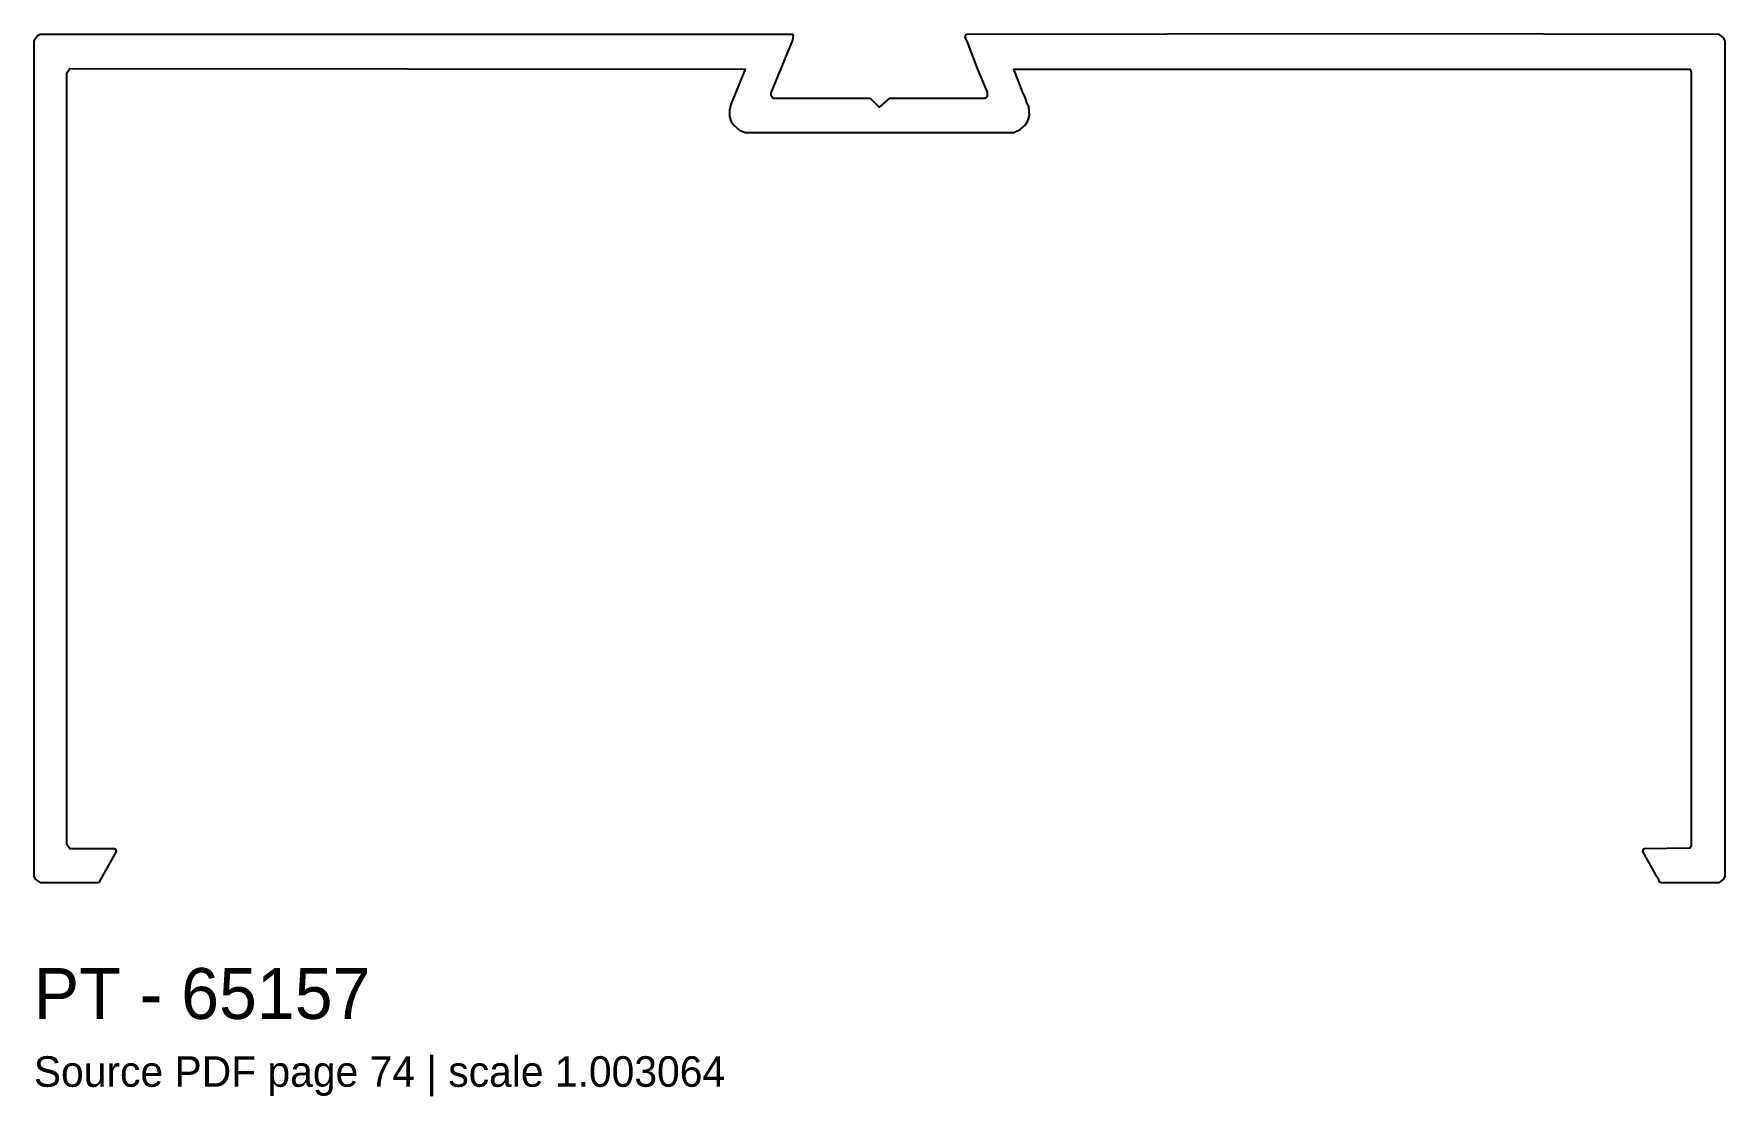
# Model space of a CAD drawing. Header units: millimetres. Extents: x 0 to 99.7, y -12.6 to 50.1.
import ezdxf

# ---------------------------------------------------------------- set-up
doc = ezdxf.new("R2010")
doc.units = ezdxf.units.MM
doc.layers.add('INFO', color=7, linetype='Continuous')
doc.layers.add('PROFILE', color=7, linetype='Continuous')

msp = doc.modelspace()

# ---------------------------------------------------------------- linework, layer by layer
at = {"layer": 'PROFILE'}
msp.add_lwpolyline([(99.746, 49.682), (99.661, 49.852), (99.406, 50.064), (78.642, 50.106), (55.032, 50.064), (54.947, 50.021), (54.905, 49.894), (55.032, 49.682), (55.627, 48.068), (56.221, 46.667), (56.221, 46.412), (56.094, 46.285), (50.446, 46.285), (49.852, 45.775), (49.342, 46.285), (43.61, 46.285), (43.482, 46.455), (43.482, 46.624), (44.756, 49.724), (44.799, 50.021), (44.714, 50.064), (0.382, 50.064), (0.212, 49.979), (0, 49.682), (0, 0.425), (0.085, 0.255), (0.382, 0.042), (3.779, 0.042), (3.864, 0.085), (4.883, 1.868), (4.841, 1.996), (4.756, 2.038), (2.123, 2.038), (1.953, 2.293), (1.953, 47.813), (2.123, 48.068), (41.953, 48.026), (41.104, 45.945), (41.019, 45.605), (41.019, 45.223), (41.104, 44.968), (41.274, 44.714), (41.614, 44.416), (41.953, 44.289), (57.792, 44.289), (58.174, 44.459), (58.472, 44.714), (58.641, 45.011), (58.726, 45.308), (58.684, 45.818), (58.557, 46.03), (58.472, 46.37), (58.344, 46.582), (57.792, 48.026), (97.665, 48.026), (97.75, 47.856), (97.75, 2.251), (97.665, 2.081), (94.99, 2.038), (94.905, 1.996), (94.862, 1.868), (95.627, 0.51), (95.797, 0.297), (95.839, 0.127), (95.966, 0.042), (99.406, 0.042), (99.661, 0.255), (99.746, 0.425)], close=True, dxfattribs=at)

# ---------------------------------------------------------------- texts
at = {"layer": 'INFO'}
for s, height, p in [('PT - 65157', 3, (0, -8)), ('Source PDF page 74 | scale 1.003064', 1.8, (0, -12))]:
    msp.add_text(s, height=height, dxfattribs=at).set_placement(p)

doc.saveas('drawing.dxf')
